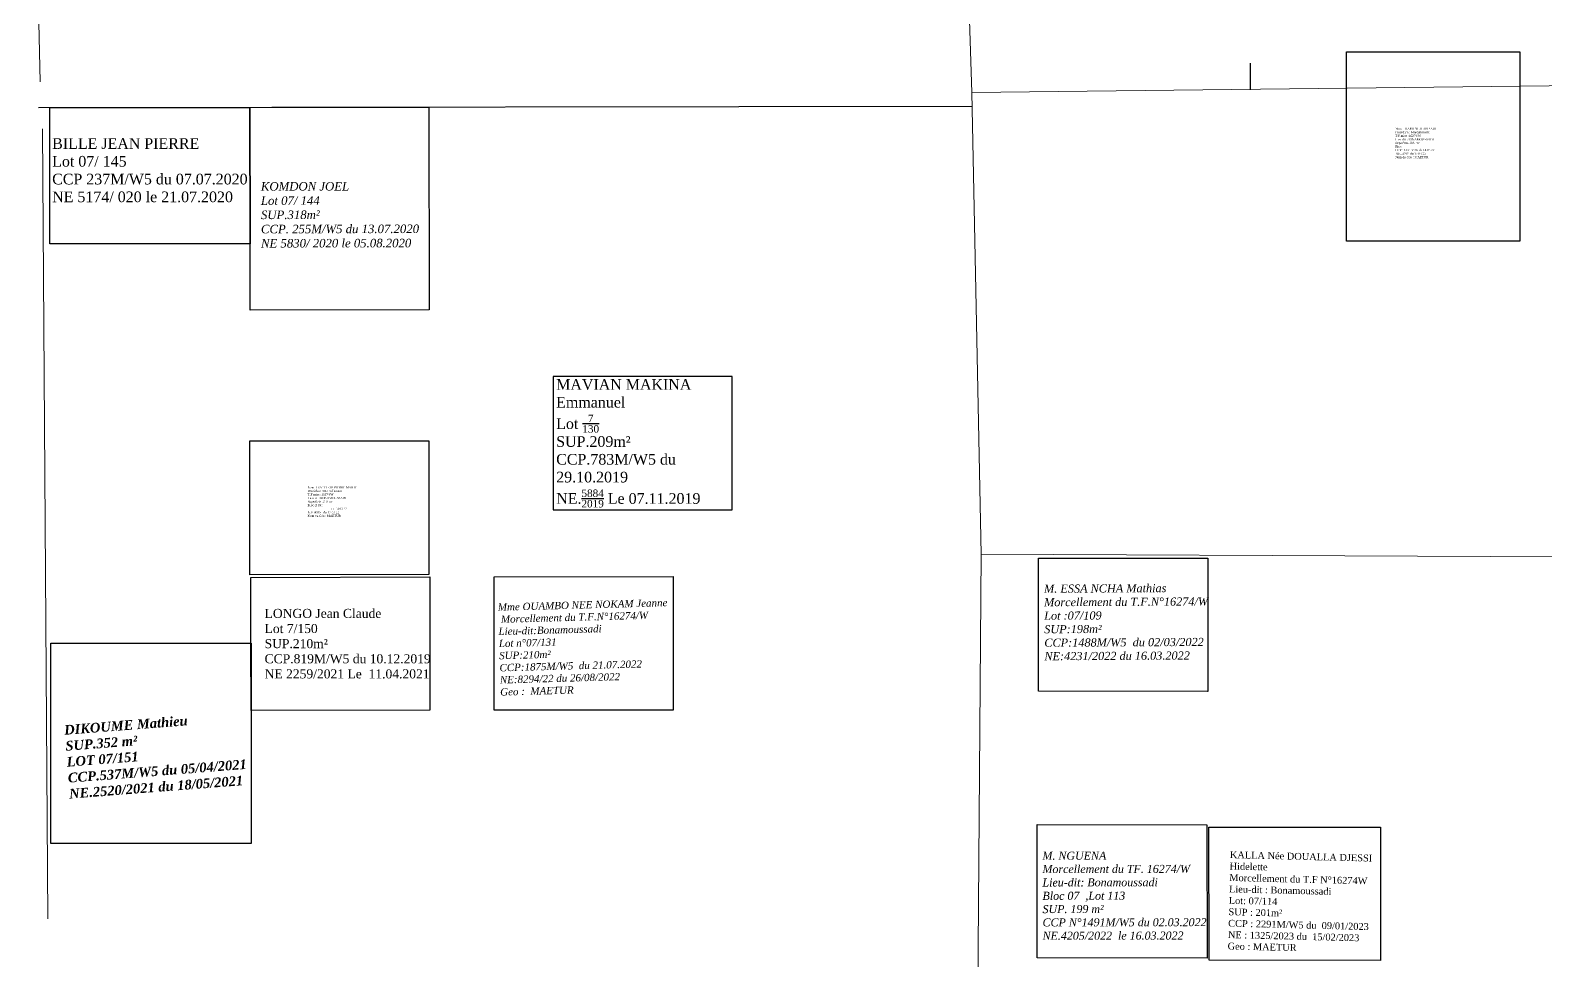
# Model space of a CAD drawing. Header units: millimetres. Extents: x 579832 to 917290, y 449831 to 1452191.
# Drawn here: x 582566.8 to 582708.8, y 451958.4 to 452045.6 of the extents above; entities that cross this region are included whole.
import ezdxf

# ---------------------------------------------------------------- set-up
doc = ezdxf.new("R2010")
doc.units = ezdxf.units.MM
doc.header["$LTSCALE"] = 10
for name, color, linetype, lineweight in [('drains_fossés', 120, 'Continuous', 20), ('MAJ APRES LE 13.01.2023', 222, 'Continuous', 30), ('Roads_others', 24, 'Continuous', 9)]:
    doc.layers.add(name, color=color, linetype=linetype, lineweight=lineweight)
doc.layers.add('end maj 26 02 2021', color=7, linetype='Continuous')
doc.styles.add('Times 1.0', font='times.ttf', dxfattribs={"width": 0.99, "height": 1})

msp = doc.modelspace()

# ---------------------------------------------------------------- linework, layer by layer
at = {"color": 1}
for p, q in [((582661.28, 451996.11), (582677.13, 451996.11)), ((582661.28, 451996.11), (582677.13, 451996.11)), ((582661.28, 451996.11), (582677.13, 451996.11)), ((582661.28, 451996.11), (582677.13, 451996.11)), ((582677.12, 451983.6), (582661.26, 451983.61)), ((582677.12, 451983.6), (582661.26, 451983.61)), ((582677.12, 451983.6), (582661.26, 451983.61)), ((582677.12, 451983.6), (582661.26, 451983.61))]:
    msp.add_line(p, q, dxfattribs=at)
at = {"flags": 128}
for points in [[(582690.14, 452043.58), (582706.39, 452043.58), (582706.39, 452025.83), (582690.14, 452025.83)], [(582690.14, 452043.58), (582706.39, 452043.58), (582706.39, 452025.83), (582690.14, 452025.83)], [(582690.14, 452043.58), (582706.39, 452043.58), (582706.39, 452025.83), (582690.14, 452025.83)], [(582690.14, 452043.58), (582706.39, 452043.58), (582706.39, 452025.83), (582690.14, 452025.83)], [(582690.14, 452043.58), (582706.39, 452043.58), (582706.39, 452025.83), (582690.14, 452025.83)], [(582690.14, 452043.58), (582706.39, 452043.58), (582706.39, 452025.83), (582690.14, 452025.83)], [(582690.14, 452043.58), (582706.39, 452043.58), (582706.39, 452025.83), (582690.14, 452025.83)], [(582690.14, 452043.58), (582706.39, 452043.58), (582706.39, 452025.83), (582690.14, 452025.83)], [(582587.36, 452007.08), (582604.13, 452007.08), (582604.13, 451994.56), (582587.36, 451994.54)], [(582587.36, 452007.08), (582604.13, 452007.08), (582604.13, 451994.56), (582587.36, 451994.54)], [(582587.36, 452007.08), (582604.13, 452007.08), (582604.13, 451994.56), (582587.36, 451994.54)], [(582587.36, 452007.08), (582604.13, 452007.08), (582604.13, 451994.56), (582587.36, 451994.54)], [(582587.36, 452007.08), (582604.13, 452007.08), (582604.13, 451994.56), (582587.36, 451994.54)], [(582587.36, 452007.08), (582604.13, 452007.08), (582604.13, 451994.56), (582587.36, 451994.54)], [(582587.36, 452007.08), (582604.13, 452007.08), (582604.13, 451994.56), (582587.36, 451994.54)], [(582587.36, 452007.08), (582604.13, 452007.08), (582604.13, 451994.56), (582587.36, 451994.54)]]:
    msp.add_lwpolyline(points, close=True, dxfattribs=at)
msp.add_lwpolyline([(582655.05, 452038.44), (582567.56, 452038.33)], dxfattribs=at)
msp.add_lwpolyline([(582655.05, 452038.44), (582567.56, 452038.33)], dxfattribs=at)
at = {"color": 5, "flags": 128}
for points in [[(582677.13, 451996.11), (582677.15, 451983.6), (582661.28, 451983.61), (582661.28, 451996.11)], [(582677.13, 451996.11), (582677.15, 451983.6), (582661.28, 451983.61), (582661.28, 451996.11)], [(582677.13, 451996.11), (582677.15, 451983.6), (582661.28, 451983.61), (582661.28, 451996.11)], [(582677.13, 451996.11), (582677.15, 451983.6), (582661.28, 451983.61), (582661.28, 451996.11)], [(582610.27, 451994.36), (582627.02, 451994.37), (582627.02, 451988.11), (582627.02, 451981.85), (582610.27, 451981.84)], [(582610.27, 451994.36), (582627.02, 451994.37), (582627.02, 451988.11), (582627.02, 451981.85), (582610.27, 451981.84)], [(582661.16, 451971.11), (582677.06, 451971.1), (582677.09, 451958.6), (582661.15, 451958.61)], [(582661.16, 451971.11), (582677.06, 451971.1), (582677.09, 451958.6), (582661.15, 451958.61)], [(582661.16, 451971.11), (582677.06, 451971.1), (582677.09, 451958.6), (582661.15, 451958.61)], [(582661.16, 451971.11), (582677.06, 451971.1), (582677.09, 451958.6), (582661.15, 451958.61)], [(582661.16, 451971.11), (582677.06, 451971.1), (582677.09, 451958.6), (582661.15, 451958.61)], [(582661.16, 451971.11), (582677.06, 451971.1), (582677.09, 451958.6), (582661.15, 451958.61)], [(582661.16, 451971.11), (582677.06, 451971.1), (582677.09, 451958.6), (582661.15, 451958.61)], [(582661.16, 451971.11), (582677.06, 451971.1), (582677.09, 451958.6), (582661.15, 451958.61)]]:
    msp.add_lwpolyline(points, close=True, dxfattribs=at)
at = {"color": 150, "lineweight": -3, "flags": 128}
msp.add_lwpolyline([(582587.45, 451994.29), (582604.22, 451994.34), (582604.24, 451981.84), (582587.47, 451981.8), (582587.46, 451988.08)], close=True, dxfattribs=at)
msp.add_lwpolyline([(582587.45, 451994.29), (582604.22, 451994.34), (582604.24, 451981.84), (582587.47, 451981.8), (582587.46, 451988.08)], close=True, dxfattribs=at)
msp.add_lwpolyline([(582587.45, 451994.29), (582604.22, 451994.34), (582604.24, 451981.84), (582587.47, 451981.8), (582587.46, 451988.08)], close=True, dxfattribs=at)
msp.add_lwpolyline([(582587.45, 451994.29), (582604.22, 451994.34), (582604.24, 451981.84), (582587.47, 451981.8), (582587.46, 451988.08)], close=True, dxfattribs=at)
at = {"color": 3, "flags": 128}
msp.add_lwpolyline([(582610.27, 451994.36), (582627.02, 451994.37), (582627.02, 451988.11), (582627.02, 451981.85), (582610.27, 451981.84)], close=True, dxfattribs=at)
msp.add_lwpolyline([(582610.27, 451994.36), (582627.02, 451994.37), (582627.02, 451988.11), (582627.02, 451981.85), (582610.27, 451981.84)], close=True, dxfattribs=at)
at = {"color": 150, "flags": 128}
msp.add_lwpolyline([(582568.7, 451988.12), (582587.47, 451988.11), (582587.47, 451981.83), (582587.47, 451969.35), (582568.7, 451969.35)], close=True, dxfattribs=at)
msp.add_lwpolyline([(582568.7, 451988.12), (582587.47, 451988.11), (582587.47, 451981.83), (582587.47, 451969.35), (582568.7, 451969.35)], close=True, dxfattribs=at)
msp.add_lwpolyline([(582568.7, 451988.12), (582587.47, 451988.11), (582587.47, 451981.83), (582587.47, 451969.35), (582568.7, 451969.35)], close=True, dxfattribs=at)
msp.add_lwpolyline([(582568.7, 451988.12), (582587.47, 451988.11), (582587.47, 451981.83), (582587.47, 451969.35), (582568.7, 451969.35)], close=True, dxfattribs=at)
at = {"color": 6, "flags": 128}
msp.add_lwpolyline([(582677.15, 451983.6), (582661.28, 451983.61)], dxfattribs=at)
msp.add_lwpolyline([(582677.15, 451983.6), (582661.28, 451983.61)], dxfattribs=at)
msp.add_lwpolyline([(582677.15, 451983.6), (582661.28, 451983.61)], dxfattribs=at)
msp.add_lwpolyline([(582677.15, 451983.6), (582661.28, 451983.61)], dxfattribs=at)
at = {"layer": 'drains_fossés'}
msp.add_line((582568.42, 451962.29), (582567.91, 452036.35), dxfattribs=at)
msp.add_line((582568.42, 451962.29), (582567.91, 452036.35), dxfattribs=at)
msp.add_lwpolyline([(582649.21, 452085.48), (582569.47, 452085.08), (582567.62, 452083.94), (582566.78, 452082.54), (582567.7, 452040.74)], dxfattribs=at)
msp.add_lwpolyline([(582649.21, 452085.48), (582569.47, 452085.08), (582567.62, 452083.94), (582566.78, 452082.54), (582567.7, 452040.74)], dxfattribs=at)
at = {"layer": 'end maj 26 02 2021', "flags": 128}
msp.add_lwpolyline([(582681.11, 452042.49), (582681.11, 452039.99)], dxfattribs=at)
msp.add_lwpolyline([(582681.11, 452042.49), (582681.11, 452039.99)], dxfattribs=at)
msp.add_lwpolyline([(582681.11, 452042.49), (582681.11, 452039.99)], dxfattribs=at)
msp.add_lwpolyline([(582681.11, 452042.49), (582681.11, 452039.99)], dxfattribs=at)
at = {"layer": 'end maj 26 02 2021', "color": 150, "lineweight": -3, "flags": 128}
for points in [[(582568.6, 452038.32), (582587.37, 452038.35), (582587.39, 452025.58), (582568.62, 452025.56)], [(582568.6, 452038.32), (582587.37, 452038.35), (582587.39, 452025.58), (582568.62, 452025.56)], [(582568.6, 452038.32), (582587.37, 452038.35), (582587.39, 452025.58), (582568.62, 452025.56)], [(582568.6, 452038.32), (582587.37, 452038.35), (582587.39, 452025.58), (582568.62, 452025.56)], [(582615.8, 452013.12), (582615.8, 452000.62), (582632.55, 452000.63), (582632.55, 452013.12)], [(582615.8, 452013.12), (582615.8, 452000.62), (582632.55, 452000.63), (582632.55, 452013.12)], [(582615.8, 452013.12), (582615.8, 452000.62), (582632.55, 452000.63), (582632.55, 452013.12)], [(582615.8, 452013.12), (582615.8, 452000.62), (582632.55, 452000.63), (582632.55, 452013.12)]]:
    msp.add_lwpolyline(points, close=True, dxfattribs=at)
msp.add_lwpolyline([(582587.37, 452038.35), (582604.14, 452038.38)], dxfattribs=at)
msp.add_lwpolyline([(582587.37, 452038.35), (582604.14, 452038.38)], dxfattribs=at)
msp.add_lwpolyline([(582587.37, 452038.35), (582604.14, 452038.38)], dxfattribs=at)
msp.add_lwpolyline([(582587.37, 452038.35), (582604.14, 452038.38)], dxfattribs=at)
at = {"layer": 'end maj 26 02 2021', "color": 150, "linetype": 'ByBlock', "lineweight": -3, "ltscale": 0.0014, "flags": 128}
msp.add_lwpolyline([(582587.37, 452038.35), (582604.14, 452038.38), (582604.17, 452019.37), (582587.4, 452019.35), (582587.39, 452025.58)], close=True, dxfattribs=at)
msp.add_lwpolyline([(582587.37, 452038.35), (582604.14, 452038.38), (582604.17, 452019.37), (582587.4, 452019.35), (582587.39, 452025.58)], close=True, dxfattribs=at)
msp.add_lwpolyline([(582587.37, 452038.35), (582604.14, 452038.38), (582604.17, 452019.37), (582587.4, 452019.35), (582587.39, 452025.58)], close=True, dxfattribs=at)
msp.add_lwpolyline([(582587.37, 452038.35), (582604.14, 452038.38), (582604.17, 452019.37), (582587.4, 452019.35), (582587.39, 452025.58)], close=True, dxfattribs=at)
at = {"layer": 'MAJ APRES LE 13.01.2023', "flags": 128}
msp.add_lwpolyline([(582677.23, 451970.89), (582693.32, 451970.88), (582693.32, 451958.38), (582677.26, 451958.39)], close=True, dxfattribs=at)
msp.add_lwpolyline([(582677.23, 451970.89), (582693.32, 451970.88), (582693.32, 451958.38), (582677.26, 451958.39)], close=True, dxfattribs=at)
at = {"layer": 'Roads_others'}
msp.add_line((582655.02, 452039.75), (582869.65, 452042.2), dxfattribs=at)
msp.add_line((582655.02, 452039.75), (582869.65, 452042.2), dxfattribs=at)
for points in [[(582653.39, 452090.16), (582655.02, 452039.75), (582655.9, 451996.47), (582655.03, 451881.66)], [(582653.39, 452090.16), (582655.02, 452039.75), (582655.9, 451996.47), (582655.03, 451881.66)], [(582870.12, 451995.93), (582778.58, 451995.92), (582655.9, 451996.47)], [(582870.12, 451995.93), (582778.58, 451995.92), (582655.9, 451996.47)]]:
    msp.add_lwpolyline(points, dxfattribs=at)

# ---------------------------------------------------------------- texts
at = {"color": 7, "char_height": 0.2, "width": 19.4299, "attachment_point": 1}
for s, insert in [('\\A1;{\\fTimes New Roman|b0|i0|c0|p18;Nom    KAMENI  JEAN PAUL\\PProcédure : Morcellement\\PT.F mère :16274/W\\PLieu-dit :BONAMOUSSADI\\PSuperficie 288  m²\\PBloc et lot : 07/041 \\PCCP : 1531 M/W du 14 03 22\\PN.E :4910  du 17 03 22\\PNom du Géo : MAETUR}', (582694.71, 452036.46)), ('\\A1;{\\fTimes New Roman|b0|i0|c0|p18;Nom    KAMENI  JEAN PAUL\\PProcédure : Morcellement\\PT.F mère :16274/W\\PLieu-dit :BONAMOUSSADI\\PSuperficie 288  m²\\PBloc et lot : 07/041 \\PCCP : 1531 M/W du 14 03 22\\PN.E :4910  du 17 03 22\\PNom du Géo : MAETUR}', (582694.71, 452036.46)), ('\\A1;{\\fTimes New Roman|b0|i0|c0|p18;Nom    KAMENI  JEAN PAUL\\PProcédure : Morcellement\\PT.F mère :16274/W\\PLieu-dit :BONAMOUSSADI\\PSuperficie 288  m²\\PBloc et lot : 07/041 \\PCCP : 1531 M/W du 14 03 22\\PN.E :4910  du 17 03 22\\PNom du Géo : MAETUR}', (582694.71, 452036.46)), ('\\A1;{\\fTimes New Roman|b0|i0|c0|p18;Nom    KAMENI  JEAN PAUL\\PProcédure : Morcellement\\PT.F mère :16274/W\\PLieu-dit :BONAMOUSSADI\\PSuperficie 288  m²\\PBloc et lot : 07/041 \\PCCP : 1531 M/W du 14 03 22\\PN.E :4910  du 17 03 22\\PNom du Géo : MAETUR}', (582694.71, 452036.46)), ('\\A1;{\\fTimes New Roman|b0|i0|c0|p18;Nom    KAMENI  JEAN PAUL\\PProcédure : Morcellement\\PT.F mère :16274/W\\PLieu-dit :BONAMOUSSADI\\PSuperficie 288  m²\\PBloc et lot : 07/041 \\PCCP : 1531 M/W du 14 03 22\\PN.E :4910  du 17 03 22\\PNom du Géo : MAETUR}', (582694.71, 452036.46)), ('\\A1;{\\fTimes New Roman|b0|i0|c0|p18;Nom    KAMENI  JEAN PAUL\\PProcédure : Morcellement\\PT.F mère :16274/W\\PLieu-dit :BONAMOUSSADI\\PSuperficie 288  m²\\PBloc et lot : 07/041 \\PCCP : 1531 M/W du 14 03 22\\PN.E :4910  du 17 03 22\\PNom du Géo : MAETUR}', (582694.71, 452036.46)), ('\\A1;{\\fTimes New Roman|b0|i0|c0|p18;Nom    KAMENI  JEAN PAUL\\PProcédure : Morcellement\\PT.F mère :16274/W\\PLieu-dit :BONAMOUSSADI\\PSuperficie 288  m²\\PBloc et lot : 07/041 \\PCCP : 1531 M/W du 14 03 22\\PN.E :4910  du 17 03 22\\PNom du Géo : MAETUR}', (582694.71, 452036.46)), ('\\A1;{\\fTimes New Roman|b0|i0|c0|p18;Nom    KAMENI  JEAN PAUL\\PProcédure : Morcellement\\PT.F mère :16274/W\\PLieu-dit :BONAMOUSSADI\\PSuperficie 288  m²\\PBloc et lot : 07/041 \\PCCP : 1531 M/W du 14 03 22\\PN.E :4910  du 17 03 22\\PNom du Géo : MAETUR}', (582694.71, 452036.46)), ('\\A1;{\\fTimes New Roman|b0|i0|c0|p18;Nom  TSATCHOU PIERRE MARIE\\PProcédure : Morcellement\\PT.F mère :16274/W\\PLieu-dit :BONAMOUSSADI\\PSuperficie :210  m²\\PBloc et lot : 07/149  \\PCCP : 1531 M/W du 14 03 22\\PN.E :4915   du 17 03 22\\PNom du Géo : MAETUR}', (582592.78, 452002.83)), ('\\A1;{\\fTimes New Roman|b0|i0|c0|p18;Nom  TSATCHOU PIERRE MARIE\\PProcédure : Morcellement\\PT.F mère :16274/W\\PLieu-dit :BONAMOUSSADI\\PSuperficie :210  m²\\PBloc et lot : 07/149  \\PCCP : 1531 M/W du 14 03 22\\PN.E :4915   du 17 03 22\\PNom du Géo : MAETUR}', (582592.78, 452002.83)), ('\\A1;{\\fTimes New Roman|b0|i0|c0|p18;Nom  TSATCHOU PIERRE MARIE\\PProcédure : Morcellement\\PT.F mère :16274/W\\PLieu-dit :BONAMOUSSADI\\PSuperficie :210  m²\\PBloc et lot : 07/149  \\PCCP : 1531 M/W du 14 03 22\\PN.E :4915   du 17 03 22\\PNom du Géo : MAETUR}', (582592.78, 452002.83)), ('\\A1;{\\fTimes New Roman|b0|i0|c0|p18;Nom  TSATCHOU PIERRE MARIE\\PProcédure : Morcellement\\PT.F mère :16274/W\\PLieu-dit :BONAMOUSSADI\\PSuperficie :210  m²\\PBloc et lot : 07/149  \\PCCP : 1531 M/W du 14 03 22\\PN.E :4915   du 17 03 22\\PNom du Géo : MAETUR}', (582592.78, 452002.83)), ('\\A1;{\\fTimes New Roman|b0|i0|c0|p18;Nom  TSATCHOU PIERRE MARIE\\PProcédure : Morcellement\\PT.F mère :16274/W\\PLieu-dit :BONAMOUSSADI\\PSuperficie :210  m²\\PBloc et lot : 07/149  \\PCCP : 1531 M/W du 14 03 22\\PN.E :4915   du 17 03 22\\PNom du Géo : MAETUR}', (582592.78, 452002.83)), ('\\A1;{\\fTimes New Roman|b0|i0|c0|p18;Nom  TSATCHOU PIERRE MARIE\\PProcédure : Morcellement\\PT.F mère :16274/W\\PLieu-dit :BONAMOUSSADI\\PSuperficie :210  m²\\PBloc et lot : 07/149  \\PCCP : 1531 M/W du 14 03 22\\PN.E :4915   du 17 03 22\\PNom du Géo : MAETUR}', (582592.78, 452002.83)), ('\\A1;{\\fTimes New Roman|b0|i0|c0|p18;Nom  TSATCHOU PIERRE MARIE\\PProcédure : Morcellement\\PT.F mère :16274/W\\PLieu-dit :BONAMOUSSADI\\PSuperficie :210  m²\\PBloc et lot : 07/149  \\PCCP : 1531 M/W du 14 03 22\\PN.E :4915   du 17 03 22\\PNom du Géo : MAETUR}', (582592.78, 452002.83)), ('\\A1;{\\fTimes New Roman|b0|i0|c0|p18;Nom  TSATCHOU PIERRE MARIE\\PProcédure : Morcellement\\PT.F mère :16274/W\\PLieu-dit :BONAMOUSSADI\\PSuperficie :210  m²\\PBloc et lot : 07/149  \\PCCP : 1531 M/W du 14 03 22\\PN.E :4915   du 17 03 22\\PNom du Géo : MAETUR}', (582592.78, 452002.83))]:
    msp.add_mtext(s, dxfattribs=dict(at, insert=insert))
at = {"color": 7, "insert": (582661.79, 451993.61), "char_height": 0.7594, "width": 15.342, "attachment_point": 1, "rotation": 0.2943}
msp.add_mtext('{\\fTimes New Roman|b0|i1|c0|p18;M. ESSA NCHA Mathias\\P\\C1;Morcellement du T.F.N°16274/W \\P\\C7;Lot :07/109\\PSUP:198m²\\PCCP:1488M/W5  du 02/03/2022 \\PNE:4231/2022 du 16.03.2022}', dxfattribs=at)
msp.add_mtext('{\\fTimes New Roman|b0|i1|c0|p18;M. ESSA NCHA Mathias\\P\\C1;Morcellement du T.F.N°16274/W \\P\\C7;Lot :07/109\\PSUP:198m²\\PCCP:1488M/W5  du 02/03/2022 \\PNE:4231/2022 du 16.03.2022}', dxfattribs=at)
msp.add_mtext('{\\fTimes New Roman|b0|i1|c0|p18;M. ESSA NCHA Mathias\\P\\C1;Morcellement du T.F.N°16274/W \\P\\C7;Lot :07/109\\PSUP:198m²\\PCCP:1488M/W5  du 02/03/2022 \\PNE:4231/2022 du 16.03.2022}', dxfattribs=at)
msp.add_mtext('{\\fTimes New Roman|b0|i1|c0|p18;M. ESSA NCHA Mathias\\P\\C1;Morcellement du T.F.N°16274/W \\P\\C7;Lot :07/109\\PSUP:198m²\\PCCP:1488M/W5  du 02/03/2022 \\PNE:4231/2022 du 16.03.2022}', dxfattribs=at)
at = {"color": 3, "insert": (582610.59, 451991.84), "char_height": 0.6817, "width": 43.0529, "attachment_point": 1, "rotation": 1.5669}
msp.add_mtext('{\\fTimes New Roman|b0|i1|c0|p18;Mme OUAMBO NEE NOKAM Jeanne \\P \\C1;Morcellement du T.F.N°16274/W\\P\\C7;Lieu-dit:Bonamoussadi\\PLot n°07/131\\PSUP:210m²\\PCCP:1875M/W5  du 21.07.2022\\PNE:8294/22 du 26/08/2022\\PGeo :  MAETUR}', dxfattribs=at)
msp.add_mtext('{\\fTimes New Roman|b0|i1|c0|p18;Mme OUAMBO NEE NOKAM Jeanne \\P \\C1;Morcellement du T.F.N°16274/W\\P\\C7;Lieu-dit:Bonamoussadi\\PLot n°07/131\\PSUP:210m²\\PCCP:1875M/W5  du 21.07.2022\\PNE:8294/22 du 26/08/2022\\PGeo :  MAETUR}', dxfattribs=at)
msp.add_mtext('{\\fTimes New Roman|b0|i1|c0|p18;Mme OUAMBO NEE NOKAM Jeanne \\P \\C1;Morcellement du T.F.N°16274/W\\P\\C7;Lieu-dit:Bonamoussadi\\PLot n°07/131\\PSUP:210m²\\PCCP:1875M/W5  du 21.07.2022\\PNE:8294/22 du 26/08/2022\\PGeo :  MAETUR}', dxfattribs=at)
msp.add_mtext('{\\fTimes New Roman|b0|i1|c0|p18;Mme OUAMBO NEE NOKAM Jeanne \\P \\C1;Morcellement du T.F.N°16274/W\\P\\C7;Lieu-dit:Bonamoussadi\\PLot n°07/131\\PSUP:210m²\\PCCP:1875M/W5  du 21.07.2022\\PNE:8294/22 du 26/08/2022\\PGeo :  MAETUR}', dxfattribs=at)
at = {"insert": (582569.92, 451980.43), "char_height": 0.9, "width": 51.7374, "attachment_point": 1, "rotation": 4.4293}
msp.add_mtext('{\\fTimes New Roman|b1|i1|c0|p18;DIKOUME Mathieu\\PSUP.352 m²\\PLOT 07/151\\PCCP.537M/W5 du 05/04/2021\\PNE.2520/2021 du 18/05/2021}', dxfattribs=at)
msp.add_mtext('{\\fTimes New Roman|b1|i1|c0|p18;DIKOUME Mathieu\\PSUP.352 m²\\PLOT 07/151\\PCCP.537M/W5 du 05/04/2021\\PNE.2520/2021 du 18/05/2021}', dxfattribs=at)
msp.add_mtext('{\\fTimes New Roman|b1|i1|c0|p18;DIKOUME Mathieu\\PSUP.352 m²\\PLOT 07/151\\PCCP.537M/W5 du 05/04/2021\\PNE.2520/2021 du 18/05/2021}', dxfattribs=at)
msp.add_mtext('{\\fTimes New Roman|b1|i1|c0|p18;DIKOUME Mathieu\\PSUP.352 m²\\PLOT 07/151\\PCCP.537M/W5 du 05/04/2021\\PNE.2520/2021 du 18/05/2021}', dxfattribs=at)
at = {"layer": 'end maj 26 02 2021', "color": 150, "linetype": 'ByBlock', "lineweight": -3, "ltscale": 0.0014, "attachment_point": 1, "style": 'Times 1.0'}
for s, insert, char_height, width in [('{\\C256;BILLE JEAN PIERRE\\PLot 07/ 145\\PCCP 237M/W5 du 07.07.2020\\PNE 5174/ 020 le 21.07.2020}', (582568.83, 452035.47), 1, 49.469), ('{\\C256;BILLE JEAN PIERRE\\PLot 07/ 145\\PCCP 237M/W5 du 07.07.2020\\PNE 5174/ 020 le 21.07.2020}', (582568.83, 452035.47), 1, 49.469), ('{\\C256;BILLE JEAN PIERRE\\PLot 07/ 145\\PCCP 237M/W5 du 07.07.2020\\PNE 5174/ 020 le 21.07.2020}', (582568.83, 452035.47), 1, 49.469), ('{\\C256;BILLE JEAN PIERRE\\PLot 07/ 145\\PCCP 237M/W5 du 07.07.2020\\PNE 5174/ 020 le 21.07.2020}', (582568.83, 452035.47), 1, 49.469), ('\\A1;{\\C7;MAVIAN MAKINA Emmanuel^JLot \\H0.7x;\\S7/130;\\H1.429x;\\PSUP.209m²\\PCCP.783M/W5 du 29.10.2019\\PNE.\\H0.7x;\\S5884/2019;\\H1.429x; Le 07.11.2019}', (582616.07, 452012.88), 1, 16.3915), ('\\A1;{\\C7;MAVIAN MAKINA Emmanuel^JLot \\H0.7x;\\S7/130;\\H1.429x;\\PSUP.209m²\\PCCP.783M/W5 du 29.10.2019\\PNE.\\H0.7x;\\S5884/2019;\\H1.429x; Le 07.11.2019}', (582616.07, 452012.88), 1, 16.3915), ('\\A1;{\\C7;MAVIAN MAKINA Emmanuel^JLot \\H0.7x;\\S7/130;\\H1.429x;\\PSUP.209m²\\PCCP.783M/W5 du 29.10.2019\\PNE.\\H0.7x;\\S5884/2019;\\H1.429x; Le 07.11.2019}', (582616.07, 452012.88), 1, 16.3915), ('\\A1;{\\C7;MAVIAN MAKINA Emmanuel^JLot \\H0.7x;\\S7/130;\\H1.429x;\\PSUP.209m²\\PCCP.783M/W5 du 29.10.2019\\PNE.\\H0.7x;\\S5884/2019;\\H1.429x; Le 07.11.2019}', (582616.07, 452012.88), 1, 16.3915), ('\\A1;{\\C7;LONGO Jean Claude \\PLot 7/150\\PSUP.210m²\\PCCP.819M/W5 du 10.12.2019\\PNE 2259/2021 Le  11.04.2021}', (582588.74, 451991.34), 0.85, 16.3915), ('\\A1;{\\C7;LONGO Jean Claude \\PLot 7/150\\PSUP.210m²\\PCCP.819M/W5 du 10.12.2019\\PNE 2259/2021 Le  11.04.2021}', (582588.74, 451991.34), 0.85, 16.3915), ('\\A1;{\\C7;LONGO Jean Claude \\PLot 7/150\\PSUP.210m²\\PCCP.819M/W5 du 10.12.2019\\PNE 2259/2021 Le  11.04.2021}', (582588.74, 451991.34), 0.85, 16.3915), ('\\A1;{\\C7;LONGO Jean Claude \\PLot 7/150\\PSUP.210m²\\PCCP.819M/W5 du 10.12.2019\\PNE 2259/2021 Le  11.04.2021}', (582588.74, 451991.34), 0.85, 16.3915)]:
    msp.add_mtext(s, dxfattribs=dict(at, insert=insert, char_height=char_height, width=width))
for s, insert, char_height, width, rotation in [('{\\fTimes New Roman|b0|i1|c186|p18;\\C256;KOMDON JOEL\\PLot 07/ 14\\fTimes New Roman|b0|i1|c0|p18;4\\PSUP.318m²\\fTimes New Roman|b0|i1|c186|p18;\\PCCP\\fTimes New Roman|b0|i1|c0|p18;.\\fTimes New Roman|b0|i1|c186|p18; 2\\fTimes New Roman|b0|i1|c0|p18;55\\fTimes New Roman|b0|i1|c186|p18;M/W5 du \\fTimes New Roman|b0|i1|c0|p18;13\\fTimes New Roman|b0|i1|c186|p18;.07.2020\\PNE 5\\fTimes New Roman|b0|i1|c0|p18;830\\fTimes New Roman|b0|i1|c186|p18;/ \\fTimes New Roman|b0|i1|c0|p18;2020 \\fTimes New Roman|b0|i1|c186|p18;le \\fTimes New Roman|b0|i1|c0|p18;05\\fTimes New Roman|b0|i1|c186|p18;.0\\fTimes New Roman|b0|i1|c0|p18;8\\fTimes New Roman|b0|i1|c186|p18;.2020}', (582588.39, 452031.35), 0.8, 49.469, 0.1025), ('{\\fTimes New Roman|b0|i1|c186|p18;\\C256;KOMDON JOEL\\PLot 07/ 14\\fTimes New Roman|b0|i1|c0|p18;4\\PSUP.318m²\\fTimes New Roman|b0|i1|c186|p18;\\PCCP\\fTimes New Roman|b0|i1|c0|p18;.\\fTimes New Roman|b0|i1|c186|p18; 2\\fTimes New Roman|b0|i1|c0|p18;55\\fTimes New Roman|b0|i1|c186|p18;M/W5 du \\fTimes New Roman|b0|i1|c0|p18;13\\fTimes New Roman|b0|i1|c186|p18;.07.2020\\PNE 5\\fTimes New Roman|b0|i1|c0|p18;830\\fTimes New Roman|b0|i1|c186|p18;/ \\fTimes New Roman|b0|i1|c0|p18;2020 \\fTimes New Roman|b0|i1|c186|p18;le \\fTimes New Roman|b0|i1|c0|p18;05\\fTimes New Roman|b0|i1|c186|p18;.0\\fTimes New Roman|b0|i1|c0|p18;8\\fTimes New Roman|b0|i1|c186|p18;.2020}', (582588.39, 452031.35), 0.8, 49.469, 0.1025), ('{\\fTimes New Roman|b0|i1|c186|p18;\\C256;KOMDON JOEL\\PLot 07/ 14\\fTimes New Roman|b0|i1|c0|p18;4\\PSUP.318m²\\fTimes New Roman|b0|i1|c186|p18;\\PCCP\\fTimes New Roman|b0|i1|c0|p18;.\\fTimes New Roman|b0|i1|c186|p18; 2\\fTimes New Roman|b0|i1|c0|p18;55\\fTimes New Roman|b0|i1|c186|p18;M/W5 du \\fTimes New Roman|b0|i1|c0|p18;13\\fTimes New Roman|b0|i1|c186|p18;.07.2020\\PNE 5\\fTimes New Roman|b0|i1|c0|p18;830\\fTimes New Roman|b0|i1|c186|p18;/ \\fTimes New Roman|b0|i1|c0|p18;2020 \\fTimes New Roman|b0|i1|c186|p18;le \\fTimes New Roman|b0|i1|c0|p18;05\\fTimes New Roman|b0|i1|c186|p18;.0\\fTimes New Roman|b0|i1|c0|p18;8\\fTimes New Roman|b0|i1|c186|p18;.2020}', (582588.39, 452031.35), 0.8, 49.469, 0.1025), ('{\\fTimes New Roman|b0|i1|c186|p18;\\C256;KOMDON JOEL\\PLot 07/ 14\\fTimes New Roman|b0|i1|c0|p18;4\\PSUP.318m²\\fTimes New Roman|b0|i1|c186|p18;\\PCCP\\fTimes New Roman|b0|i1|c0|p18;.\\fTimes New Roman|b0|i1|c186|p18; 2\\fTimes New Roman|b0|i1|c0|p18;55\\fTimes New Roman|b0|i1|c186|p18;M/W5 du \\fTimes New Roman|b0|i1|c0|p18;13\\fTimes New Roman|b0|i1|c186|p18;.07.2020\\PNE 5\\fTimes New Roman|b0|i1|c0|p18;830\\fTimes New Roman|b0|i1|c186|p18;/ \\fTimes New Roman|b0|i1|c0|p18;2020 \\fTimes New Roman|b0|i1|c186|p18;le \\fTimes New Roman|b0|i1|c0|p18;05\\fTimes New Roman|b0|i1|c186|p18;.0\\fTimes New Roman|b0|i1|c0|p18;8\\fTimes New Roman|b0|i1|c186|p18;.2020}', (582588.39, 452031.35), 0.8, 49.469, 0.1025), ('{\\fTimes New Roman|b0|i1|c0|p18;\\C256;\\PM. NGUENA \\P\\C1;Morcellement du TF. 16274/W\\P\\C256;Lieu-dit: Bonamoussadi \\PBloc 07  ,Lot 113\\P\\fTimes New Roman|b0|i1|c186|p18;SUP. \\fTimes New Roman|b0|i1|c0|p18;199 m²\\PCCP N%%D1491M/W5 du 02.03.2022\\PNE.4205/2022  le 16.03.2022}', (582661.64, 451969.82), 0.75, 38.7846, 0.0981), ('{\\fTimes New Roman|b0|i1|c0|p18;\\C256;\\PM. NGUENA \\P\\C1;Morcellement du TF. 16274/W\\P\\C256;Lieu-dit: Bonamoussadi \\PBloc 07  ,Lot 113\\P\\fTimes New Roman|b0|i1|c186|p18;SUP. \\fTimes New Roman|b0|i1|c0|p18;199 m²\\PCCP N%%D1491M/W5 du 02.03.2022\\PNE.4205/2022  le 16.03.2022}', (582661.64, 451969.82), 0.75, 38.7846, 0.0981), ('{\\fTimes New Roman|b0|i1|c0|p18;\\C256;\\PM. NGUENA \\P\\C1;Morcellement du TF. 16274/W\\P\\C256;Lieu-dit: Bonamoussadi \\PBloc 07  ,Lot 113\\P\\fTimes New Roman|b0|i1|c186|p18;SUP. \\fTimes New Roman|b0|i1|c0|p18;199 m²\\PCCP N%%D1491M/W5 du 02.03.2022\\PNE.4205/2022  le 16.03.2022}', (582661.64, 451969.82), 0.75, 38.7846, 0.0981), ('{\\fTimes New Roman|b0|i1|c0|p18;\\C256;\\PM. NGUENA \\P\\C1;Morcellement du TF. 16274/W\\P\\C256;Lieu-dit: Bonamoussadi \\PBloc 07  ,Lot 113\\P\\fTimes New Roman|b0|i1|c186|p18;SUP. \\fTimes New Roman|b0|i1|c0|p18;199 m²\\PCCP N%%D1491M/W5 du 02.03.2022\\PNE.4205/2022  le 16.03.2022}', (582661.64, 451969.82), 0.75, 38.7846, 0.0981), ('{\\fTimes New Roman|b0|i1|c0|p18;\\C256;\\PM. NGUENA \\P\\C1;Morcellement du TF. 16274/W\\P\\C256;Lieu-dit: Bonamoussadi \\PBloc 07  ,Lot 113\\P\\fTimes New Roman|b0|i1|c186|p18;S}', (582661.64, 451969.81), 0.75, 15.418, 0.0981), ('{\\fTimes New Roman|b0|i1|c0|p18;\\C256;\\PM. NGUENA \\P\\C1;Morcellement du TF. 16274/W\\P\\C256;Lieu-dit: Bonamoussadi \\PBloc 07  ,Lot 113\\P\\fTimes New Roman|b0|i1|c186|p18;S}', (582661.64, 451969.81), 0.75, 15.418, 0.0981), ('{\\fTimes New Roman|b0|i1|c0|p18;\\C256;\\PM. NGUENA \\P\\C1;Morcellement du TF. 16274/W\\P\\C256;Lieu-dit: Bonamoussadi \\PBloc 07  ,Lot 113\\P\\fTimes New Roman|b0|i1|c186|p18;S}', (582661.64, 451969.81), 0.75, 15.418, 0.0981), ('{\\fTimes New Roman|b0|i1|c0|p18;\\C256;\\PM. NGUENA \\P\\C1;Morcellement du TF. 16274/W\\P\\C256;Lieu-dit: Bonamoussadi \\PBloc 07  ,Lot 113\\P\\fTimes New Roman|b0|i1|c186|p18;S}', (582661.64, 451969.81), 0.75, 15.418, 0.0981)]:
    msp.add_mtext(s, dxfattribs=dict(at, insert=insert, char_height=char_height, width=width, rotation=rotation))
at = {"layer": 'MAJ APRES LE 13.01.2023', "insert": (582679.22, 451968.62), "char_height": 0.6426, "width": 14.5855, "attachment_point": 1, "rotation": 358.5876}
msp.add_mtext('{\\fTimes New Roman|b0|i0|c0|p18;KALLA Née DOUALLA DJESSI Hidelette\\P\\C1;Morcellement du T.F N°16274W     \\P\\C256;Lieu-dit : Bonamoussadi\\PLot: 07/114\\PSUP : 201m²\\PCCP : 2291M/W5 du  09/01/2023\\PNE : 1325/2023 du  15/02/2023\\P\\C1;Geo : MAETUR}', dxfattribs=at)
msp.add_mtext('{\\fTimes New Roman|b0|i0|c0|p18;KALLA Née DOUALLA DJESSI Hidelette\\P\\C1;Morcellement du T.F N°16274W     \\P\\C256;Lieu-dit : Bonamoussadi\\PLot: 07/114\\PSUP : 201m²\\PCCP : 2291M/W5 du  09/01/2023\\PNE : 1325/2023 du  15/02/2023\\P\\C1;Geo : MAETUR}', dxfattribs=at)

doc.saveas('drawing.dxf')
